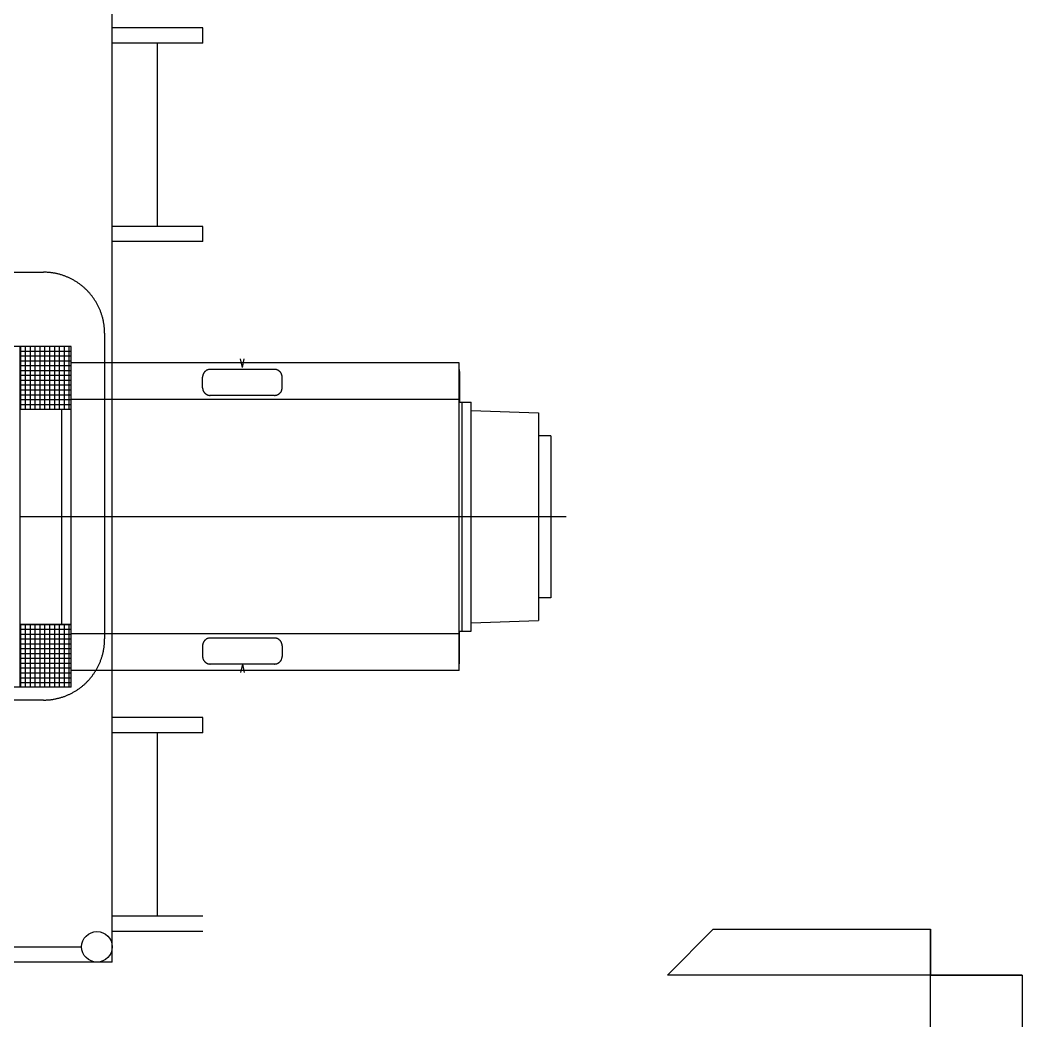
# Model space of a CAD drawing. Header units: millimetres. Extents: x -1838618 to -1600818, y -1770412 to -1553248.
# Drawn here: x -1815822 to -1812552, y -1689496 to -1686220 of the extents above; entities that cross this region are included whole.
import ezdxf

# ---------------------------------------------------------------- set-up
doc = ezdxf.new("R2010")
doc.units = ezdxf.units.MM
doc.header["$LTSCALE"] = 100
for name, pattern in [('ACAD_ISO04W100', [30, 24, -3, 0, -3]), ('CENTER', [2, 1.25, -0.25, 0.25, -0.25]), ('DASHED', [0.75, 0.5, -0.25]), ('PHANTOM', [2.5, 1.25, -0.25, 0.25, -0.25, 0.25, -0.25])]:
    doc.linetypes.add(name, pattern=pattern)
doc.layers.add('111steel', color=2, linetype='Continuous', lineweight=50)
doc.layers.add('Vent', color=181, linetype='Continuous', lineweight=30)
for name, color, linetype in [('412equipment', 6, 'Continuous'), ('416grating', 9, 'Continuous'), ('417accessory', 121, 'Continuous'), ('TV', 7, 'Continuous')]:
    doc.layers.add(name, color=color, linetype=linetype)

# ---------------------------------------------------------------- blocks, each defined once
blk = doc.blocks.new('GE-2')
at = {"layer": 'TV', "color": 7, "linetype": 'Continuous', "ltscale": 25.4}
for p, q in [((-18745.3, 47154.3), (-18934.3, 47154.3)), ((-18912.3, 46039.3), (-18912.3, 47154.3)), ((-18912.3, 47139), (-18745.3, 47139)), ((-18910, 46948.8), (-18910, 47154.3)), ((-18894.2, 46948.8), (-18894.2, 47154.3)), ((-18878.3, 46948.8), (-18878.3, 47154.3)), ((-18862.4, 46948.8), (-18862.4, 47154.3)), ((-18846.5, 46948.8), (-18846.5, 47154.3)), ((-18830.7, 46948.8), (-18830.7, 47154.3)), ((-18814.8, 46948.8), (-18814.8, 47154.3)), ((-18798.9, 46948.8), (-18798.9, 47154.3)), ((-18783, 46948.8), (-18783, 47154.3)), ((-18767.2, 46948.8), (-18767.2, 47154.3)), ((-18751.3, 46948.8), (-18751.3, 47154.3)), ((-18745.3, 46039.3), (-18745.3, 47154.3)), ((-18912.3, 47123.1), (-18745.3, 47123.1)), ((-18912.3, 47107.2), (-18745.3, 47107.2)), ((-17476.8, 47099.8), (-18745.3, 47099.8)), ((-18185.3, 47084.8), (-18191.1, 47113)), ((-18185.3, 47084.8), (-18179.4, 47112.9)), ((-17476.8, 46093.8), (-17476.8, 47099.8)), ((-18912.3, 47091.3), (-18745.3, 47091.3)), ((-18912.3, 47075.5), (-18745.3, 47075.5)), ((-17474.8, 47071.8), (-17474.8, 46971.8)), ((-18912.3, 47059.6), (-18745.3, 47059.6)), ((-18912.3, 47043.7), (-18745.3, 47043.7)), ((-18912.3, 47027.8), (-18745.3, 47027.8)), ((-18912.3, 47012), (-18745.3, 47012)), ((-18912.3, 46996.1), (-18745.3, 46996.1)), ((-18912.3, 46980.2), (-18745.3, 46980.2)), ((-17476.8, 46979.8), (-18745.3, 46979.8)), ((-17476.8, 46971.8), (-17436.8, 46971.8)), ((-17466.8, 46221.8), (-17466.8, 46971.8)), ((-17436.8, 46221.8), (-17436.8, 46971.8)), ((-18912.3, 46964.3), (-18745.3, 46964.3)), ((-18912.3, 46948.8), (-18745.3, 46948.8)), ((-18775.3, 46244.8), (-18775.3, 46948.6)), ((-17436.8, 46944.5), (-17216.8, 46936.8)), ((-17216.8, 46936.8), (-17216.8, 46256.8)), ((-17176.8, 46861.8), (-17216.8, 46861.8)), ((-17176.8, 46861.8), (-17176.8, 46331.8)), ((-17176.8, 46331.8), (-17216.8, 46331.8)), ((-17436.8, 46249.2), (-17216.8, 46256.8)), ((-18912.3, 46244.8), (-18745.3, 46244.8)), ((-18912.3, 46244.6), (-18745.3, 46244.6)), ((-18912.3, 46228.8), (-18745.3, 46228.8)), ((-18910, 46039.3), (-18910, 46244.8)), ((-18894.2, 46039.3), (-18894.2, 46244.8)), ((-18878.3, 46039.3), (-18878.3, 46244.8)), ((-18862.4, 46039.3), (-18862.4, 46244.8)), ((-18846.5, 46039.3), (-18846.5, 46244.8)), ((-18830.7, 46039.3), (-18830.7, 46244.8)), ((-18814.8, 46039.3), (-18814.8, 46244.8)), ((-18798.9, 46039.3), (-18798.9, 46244.8)), ((-18783, 46039.3), (-18783, 46244.8)), ((-18767.2, 46039.3), (-18767.2, 46244.8)), ((-18751.3, 46039.3), (-18751.3, 46244.8)), ((-17476.8, 46221.8), (-17436.8, 46221.8)), ((-17474.8, 46121.8), (-17474.8, 46221.8)), ((-18912.3, 46212.9), (-18745.3, 46212.9)), ((-18912.3, 46197), (-18745.3, 46197)), ((-17476.8, 46213.8), (-18745.3, 46213.8)), ((-18912.3, 46181.1), (-18745.3, 46181.1)), ((-18912.3, 46165.3), (-18745.3, 46165.3)), ((-18912.3, 46149.4), (-18745.3, 46149.4)), ((-18912.3, 46133.5), (-18745.3, 46133.5)), ((-18912.3, 46117.6), (-18745.3, 46117.6)), ((-18912.3, 46101.8), (-18745.3, 46101.8)), ((-18912.3, 46085.9), (-18745.3, 46085.9)), ((-17476.8, 46093.8), (-18745.3, 46093.8)), ((-18185.3, 46114.8), (-18191.1, 46086.7)), ((-18185.3, 46114.8), (-18179.5, 46086.7)), ((-18912.3, 46070), (-18745.3, 46070)), ((-18912.3, 46054.1), (-18745.3, 46054.1)), ((-18745.3, 46039.3), (-18934.3, 46039.3))]:
    blk.add_line(p, q, dxfattribs=at)
at = {"layer": 'TV', "color": 7, "linetype": 'DASHED', "ltscale": 25.4}
for p, q in [((-18080.3, 47078.8), (-18290.3, 47078.8)), ((-18315.3, 47018.8), (-18315.3, 47053.8)), ((-18055.3, 47018.8), (-18055.3, 47053.8)), ((-18080.3, 46993.8), (-18290.3, 46993.8)), ((-18080.3, 46199.8), (-18290.3, 46199.8)), ((-18315.3, 46174.8), (-18315.3, 46139.8)), ((-18055.3, 46174.8), (-18055.3, 46139.8)), ((-18080.3, 46114.8), (-18290.3, 46114.8))]:
    blk.add_line(p, q, dxfattribs=at)
at = {"layer": 'TV', "color": 7, "linetype": 'CENTER', "ltscale": 25.4}
blk.add_line((-17126, 46596.8), (-18912.3, 46596.8), dxfattribs=at)
at = {"layer": 'TV', "color": 7, "linetype": 'Continuous'}
blk.add_line((-17483.9, 46596.8), (-17484.5, 46596.8), dxfattribs=at)
at = {"layer": 'TV', "color": 7, "linetype": 'DASHED', "ltscale": 25.4}
for centre, start, end in [((-18290.3, 47053.8), 90, 180), ((-18080.3, 47053.8), 360, 90), ((-18290.3, 47018.8), 180, 270), ((-18080.3, 47018.8), 270, 0), ((-18290.3, 46174.8), 90, 180), ((-18080.3, 46174.8), 360, 90), ((-18290.3, 46139.8), 180, 270), ((-18080.3, 46139.8), 270, 0)]:
    blk.add_arc(centre, 25, start, end, dxfattribs=at)
at = {"layer": 'TV', "color": 7, "linetype": 'Continuous', "ltscale": 25.4}
for centre, start, end in [((-17499.8, 47071.8), 360, 23.0711), ((-17499.8, 46121.8), 336.9289, 0)]:
    blk.add_arc(centre, 25, start, end, dxfattribs=at)
blk = doc.blocks.new('A$C491301AA')
at = {"layer": '111steel', "color": 9, "linetype": 'PHANTOM', "lineweight": -3, "ltscale": 200}
for p, q in [((200, 1400), (2800, 1400)), ((0, 200), (0, 1200)), ((3000, 1200), (3000, 200)), ((2800, 0), (200, 0))]:
    blk.add_line(p, q, dxfattribs=at)
for centre, start, end in [((200, 1200), 90, 180), ((2800, 1200), 0, 90), ((200, 200), 180, 270), ((2800, 200), 270, 0)]:
    blk.add_arc(centre, 200, start, end, dxfattribs=at)
blk = doc.blocks.new('A$C7F596DC5')
at = {"layer": 'Vent', "color": 2}
mesh = blk.add_polyface(dxfattribs=at)
corners = [(9740.6, -3800.1, 10095), (9740.6, -3800.1, 9675), (10600.6, -3800.1, 9675), (10600.6, -3800.1, 10095), (9890.6, -3650.1, 10095), (9890.6, -3650.1, 9675), (10600.6, -3650.1, 9675), (10600.6, -3650.1, 10095)]
mesh.append_faces([[corners[k] for k in face] for face in [(0, 4, 7, 3), (0, 4, 5, 1), (1, 5, 6, 2), (3, 7, 6, 2)]], dxfattribs={"color": 2})
mesh = blk.add_polyface(dxfattribs=at)
corners = [(10600.6, -3800.1, 10275), (10600.6, -3800.1, 9525), (10600.6, -4600.1, 9525), (10600.6, -4600.1, 10275), (10900.6, -3800.1, 9945), (10900.6, -3800.1, 9525), (10900.6, -4600.1, 9525), (10900.6, -4600.1, 9945)]
mesh.append_faces([[corners[k] for k in face] for face in [(0, 4, 7, 3), (0, 4, 5, 1), (1, 5, 6, 2), (3, 7, 6, 2)]], dxfattribs={"color": 2})
blk = doc.blocks.new('UPPER PLATFORM')
at = {"color": 0, "lineweight": -3}
for p, q in [((-17590, -3707.5), (-16175, -3707.5)), ((-16075, -3757.5), (-18350, -3757.5))]:
    blk.add_line(p, q, dxfattribs=at)
blk.add_circle((-16125, -3707.5), 50, dxfattribs=at)
at = {"layer": '416grating'}
blk.add_line((-16075, -3757.5), (-16075, 4000), dxfattribs=at)
at = {"layer": '417accessory'}
for p, q in [((-15778.59, -700), (-16075, -700)), ((-15778.59, -750), (-15778.59, -700)), ((-15778.59, -750), (-16075, -750)), ((-15926.79, -1350), (-15926.79, -750)), ((-15778.59, -1350), (-16075, -1350)), ((-15778.59, -1400), (-15778.59, -1350)), ((-15778.59, -1400), (-16075, -1400)), ((-15778.59, -2957.5), (-16075, -2957.5)), ((-15778.59, -3007.5), (-15778.59, -2957.5)), ((-15778.59, -3007.5), (-16075, -3007.5)), ((-15926.79, -3607.5), (-15926.79, -3007.5)), ((-15778.59, -3607.5), (-16075, -3607.5)), ((-15778.59, -3657.5), (-16075, -3657.5))]:
    blk.add_line(p, q, dxfattribs=at)
at = {"color": 2, "lineweight": -3}
blk.add_blockref('A$C491301AA', (-19100, -2900), dxfattribs=at)
at = {"layer": '412equipment', "lineweight": -3}
blk.add_blockref('GE-2', (2535.8, -48896.84), dxfattribs=at)
at = {"layer": '416grating', "lineweight": -3}
blk.add_blockref('A$C7F596DC5', (-24000, 0), dxfattribs=at)

msp = doc.modelspace()

# ---------------------------------------------------------------- block references
at = {"color": 9, "linetype": 'ACAD_ISO04W100'}
msp.add_blockref('UPPER PLATFORM', (-1799445.3, -1685545.7), dxfattribs=at)

doc.saveas('drawing.dxf')
